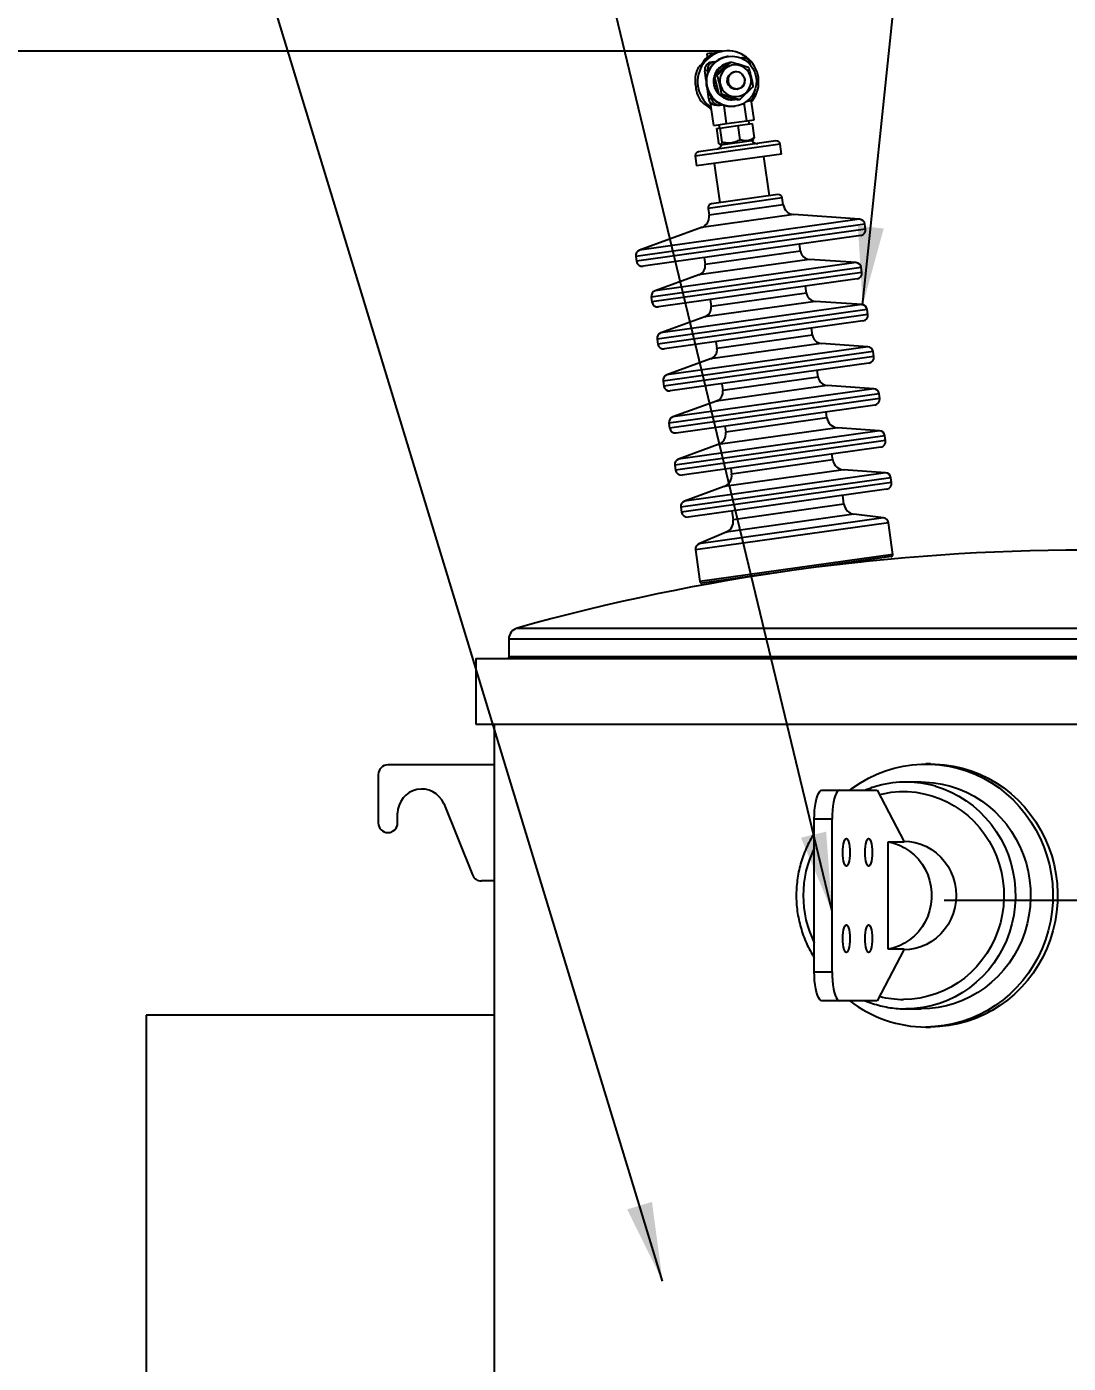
# Model space of a CAD drawing. Header units: millimetres. Extents: x 118006 to 124636, y -130611 to -125922.
# Drawn here: x 118662 to 119200, y -127326 to -126635 of the extents above; entities that cross this region are included whole.
import ezdxf

# ---------------------------------------------------------------- set-up
doc = ezdxf.new("R2010")
doc.units = ezdxf.units.MM
doc.header["$LTSCALE"] = 13
doc.linetypes.add('CENTERX2', pattern=[101.6, 63.5, -12.7, 12.7, -12.7])
for name, color, linetype in [('中心线', 1, 'CENTERX2'), ('几何体', 7, 'Continuous'), ('尺寸', 3, 'Continuous'), ('注释', 2, 'Continuous')]:
    doc.layers.add(name, color=color, linetype=linetype)
doc.styles.add('SLDTEXTSTYLE0', font='hyswlongfangsong.ttf')
doc.styles.get("Standard").update_dxf_attribs({"font": 'gbenor.shx', "bigfont": 'gbcbig.shx'})
doc.dimstyles.new('SLDDIMSTYLE0', dxfattribs={"dimtxt": 50, "dimasz": 40.8, "dimexe": 0, "dimexo": 0.0625, "dimgap": 12.5, "dimtad": 2, "dimdec": 0, "dimrnd": 1e-09, "dimzin": 12, "dimdsep": 46, "dimtxsty": 'SLDTEXTSTYLE0', "dimsah": 1, "dimcen": 0.09, "dimadec": 0, "dimazin": 3, "dimtfac": 1, "dimtdec": 0, "dimtmove": 0, "dimatfit": 0, "dimfxl": 1, "dimfrac": 2, "dimtolj": 1, "dimtzin": 12, "dimarcsym": 0})
doc.dimstyles.new('SLDDIMSTYLE2', dxfattribs={"dimtxt": 0.18, "dimasz": 40.8, "dimexe": 0, "dimexo": 0.0625, "dimgap": 0, "dimtad": 0, "dimtih": 1, "dimtoh": 1, "dimdec": 0, "dimrnd": 1e-09, "dimzin": 0, "dimdsep": 46, "dimtxsty": 'Standard', "dimsah": 1, "dimcen": 0.09, "dimadec": 0, "dimazin": 0, "dimtfac": 40.8, "dimtdec": 0, "dimtofl": 0, "dimtmove": 0, "dimatfit": 3, "dimfxl": 1, "dimfrac": 2, "dimtolj": 1, "dimtzin": 0, "dimarcsym": 0})

# ---------------------------------------------------------------- blocks, each defined once
blk = doc.blocks.new('*D44')
at = {"layer": 'Defpoints', "color": 0, "transparency": 16777216}
for p in [(118511.48, -126647.27), (119021.67, -126647.27), (118903.47, -127888.67)]:
    blk.add_point(p, dxfattribs=at)
at = {"layer": '尺寸', "color": 0, "lineweight": -2, "transparency": 16777216}
for p, q in [((119021.61, -126647.27), (118511.48, -126647.27)), ((118511.48, -127847.87), (118511.48, -126688.07)), ((118903.41, -127888.67), (118511.48, -127888.67))]:
    blk.add_line(p, q, dxfattribs=at)
at = {"layer": '尺寸', "color": 0, "transparency": 16777216}
for points in [[(118504.68, -126688.07), (118518.28, -126688.07), (118511.48, -126647.27)], [(118504.68, -127847.87), (118518.28, -127847.87), (118511.48, -127888.67)]]:
    blk.add_solid(points, dxfattribs=at)
at = {"layer": '尺寸', "color": 0, "transparency": 16777216, "insert": (118473.98, -127267.97), "char_height": 50, "attachment_point": 5, "rotation": 90, "style": 'SLDTEXTSTYLE0'}
blk.add_mtext('\\A1;1341', dxfattribs=at)

msp = doc.modelspace()

# ---------------------------------------------------------------- linework, layer by layer
at = {"layer": '中心线'}
msp.add_line((119136.16, -127086.17), (119280.79, -127086.17), dxfattribs=at)
at = {"layer": '几何体'}
for p, q in [((119015.9, -126648.28), (119013.44, -126648.63)), ((119013.44, -126648.63), (119013.67, -126650.3)), ((119015.9, -126648.28), (119018.49, -126647.92)), ((119015.98, -126648.88), (119015.9, -126648.28)), ((119022.24, -126647.19), (119021.1, -126647.35)), ((119024.44, -126649.91), (119024.12, -126649.95)), ((119030.93, -126650.7), (119031.51, -126650.62)), ((119013.85, -126657.14), (119012.39, -126657.34)), ((119013.1, -126662.38), (119012.39, -126657.34)), ((119013.98, -126658.04), (119013.85, -126657.14)), ((119015.75, -126652.83), (119017.21, -126652.63)), ((119017.21, -126652.63), (119018.1, -126652.5)), ((119017.48, -126659.87), (119024.58, -126653.04)), ((119024.58, -126653.04), (119025.74, -126652.87)), ((119036.02, -126654.4), (119035.97, -126654.03)), ((119017.48, -126659.87), (119018.65, -126659.7)), ((119019.8, -126669.52), (119017.48, -126659.87)), ((119014.43, -126671.83), (119013.72, -126666.79)), ((119014.43, -126671.83), (119015.89, -126671.62)), ((119015.89, -126671.62), (119015.76, -126670.72)), ((119019.8, -126669.52), (119020.97, -126669.36)), ((119029.21, -126672.35), (119019.8, -126669.52)), ((119027.75, -126672.2), (119028.16, -126672.14)), ((119029.14, -126667), (119029.19, -126666.99)), ((119029.21, -126672.35), (119030.38, -126672.18)), ((119036.57, -126673.36), (119036.42, -126672.31)), ((119038.01, -126668.52), (119037.96, -126668.15)), ((119015.69, -126676.3), (119015.35, -126673.88)), ((119016.99, -126685.54), (119015.69, -126676.3)), ((119020.36, -126675.04), (119019.82, -126675.11)), ((119020.36, -126675.04), (119021.25, -126674.91)), ((119023.67, -126684.6), (119022.36, -126675.3)), ((119027.74, -126675.7), (119028.06, -126675.66)), ((119034.11, -126683.14), (119032.82, -126673.97)), ((119034.08, -126673.11), (119034.65, -126673.03)), ((119037.87, -126682.61), (119036.57, -126673.36)), ((119016.99, -126685.54), (119023.67, -126684.6)), ((119019.72, -126685.16), (119019.98, -126686.97)), ((119020.24, -126686.93), (119029.53, -126685.63)), ((119023.67, -126684.6), (119034.11, -126683.14)), ((119029.53, -126685.63), (119036.97, -126684.58)), ((119029.53, -126685.63), (119030.56, -126692.95)), ((119034.11, -126683.14), (119037.87, -126682.61)), ((119035.39, -126684.81), (119035.13, -126682.99)), ((119036.97, -126684.58), (119038, -126691.91)), ((119018.39, -126687.19), (119020.24, -126686.93)), ((119018.39, -126687.19), (119019.42, -126694.52)), ((119020.24, -126686.93), (119021.27, -126694.26)), ((119037.04, -126693.46), (119037.52, -126692.94)), ((119051.39, -126695.31), (119007.49, -126701.48)), ((119049.14, -126693.62), (119009.18, -126699.23)), ((119020.17, -126695.38), (119020.77, -126695.75)), ((119036.59, -126693.52), (119020.77, -126695.75)), ((119037.04, -126693.46), (119036.59, -126693.52)), ((119052.1, -126700.36), (119051.39, -126695.31)), ((119007.49, -126701.48), (119008.19, -126706.53)), ((119052.1, -126700.36), (119008.19, -126706.53)), ((119017.31, -126705.25), (119020.16, -126725.58)), ((119045.85, -126721.97), (119042.99, -126701.64)), ((119052.48, -126723.05), (119014.09, -126728.45)), ((119052.97, -126726.55), (119014.58, -126731.95)), ((119050.22, -126721.36), (119015.79, -126726.2)), ((119052.97, -126726.55), (119052.48, -126723.05)), ((119092.5, -126734.07), (118978.65, -126750.07)), ((119058.48, -126731.69), (119010.7, -126738.4)), ((119014.09, -126728.45), (119014.58, -126731.95)), ((119092.5, -126734.07), (119058.48, -126731.69)), ((119095.25, -126736.64), (118976.71, -126753.3)), ((119095.61, -126739.15), (118977.07, -126755.8)), ((119010.7, -126738.4), (118978.65, -126750.07)), ((119095.61, -126739.15), (119095.25, -126736.64)), ((119093.06, -126742.53), (118980.45, -126758.35)), ((119061.95, -126750.53), (119061.45, -126746.97)), ((118976.71, -126753.3), (118977.07, -126755.8)), ((119066.54, -126754.81), (119009.33, -126762.85)), ((119012.06, -126753.91), (119012.56, -126757.47)), ((119061.95, -126750.53), (119012.56, -126757.47)), ((119090.62, -126756.5), (119066.54, -126754.81)), ((119093.37, -126759.06), (118984.71, -126774.34)), ((119093.72, -126761.57), (118985.06, -126776.84)), ((119090.62, -126756.5), (118986.65, -126771.11)), ((119093.72, -126761.57), (119093.37, -126759.06)), ((119009.33, -126762.85), (118986.65, -126771.11)), ((119091.18, -126764.95), (118988.44, -126779.39)), ((119065, -126772.26), (119064.5, -126768.7)), ((118984.71, -126774.34), (118985.06, -126776.84)), ((119015.11, -126775.64), (119015.61, -126779.2)), ((119065, -126772.26), (119015.61, -126779.2)), ((119096.42, -126780.8), (118987.76, -126796.07)), ((119093.67, -126778.23), (118989.7, -126792.84)), ((119069.6, -126776.54), (119012.38, -126784.59)), ((119093.67, -126778.23), (119069.6, -126776.54)), ((119096.78, -126783.3), (119096.42, -126780.8)), ((119096.78, -126783.3), (118988.11, -126798.58)), ((119012.38, -126784.59), (118989.7, -126792.84)), ((119094.23, -126786.68), (118991.49, -126801.12)), ((118987.76, -126796.07), (118988.11, -126798.58)), ((119068.06, -126794), (119018.67, -126800.94)), ((119068.06, -126794), (119067.56, -126790.43)), ((119099.48, -126802.53), (118990.82, -126817.8)), ((119096.72, -126799.96), (118992.76, -126814.57)), ((119072.65, -126798.28), (119015.43, -126806.32)), ((119018.17, -126797.37), (119018.67, -126800.94)), ((119096.72, -126799.96), (119072.65, -126798.28)), ((119099.83, -126805.04), (119099.48, -126802.53)), ((119099.83, -126805.04), (118991.17, -126820.31)), ((119015.43, -126806.32), (118992.76, -126814.57)), ((119097.28, -126808.42), (118994.55, -126822.85)), ((119071.11, -126815.73), (119021.72, -126822.67)), ((119071.11, -126815.73), (119070.61, -126812.16)), ((118990.82, -126817.8), (118991.17, -126820.31)), ((119102.53, -126824.26), (118993.87, -126839.53)), ((119099.78, -126821.69), (118995.81, -126836.3)), ((119075.7, -126820.01), (119018.49, -126828.05)), ((119021.22, -126819.11), (119021.72, -126822.67)), ((119099.78, -126821.69), (119075.7, -126820.01)), ((119102.88, -126826.77), (119102.53, -126824.26)), ((119102.88, -126826.77), (118994.22, -126842.04)), ((119018.49, -126828.05), (118995.81, -126836.3)), ((119100.34, -126830.15), (118997.6, -126844.59)), ((119075.58, -126836.77), (119023.23, -126844.12)), ((119075.58, -126836.77), (119075.15, -126833.69)), ((118993.87, -126839.53), (118994.22, -126842.04)), ((119102.83, -126843.42), (118998.87, -126858.04)), ((119081.09, -126841.9), (119019.35, -126850.58)), ((119022.79, -126841.05), (119023.23, -126844.12)), ((119102.83, -126843.42), (119081.09, -126841.9)), ((119105.59, -126845.99), (118996.93, -126861.26)), ((119105.94, -126848.5), (118997.28, -126863.77)), ((119019.35, -126850.58), (118998.87, -126858.04)), ((119103.39, -126851.88), (119000.66, -126866.32)), ((119105.94, -126848.5), (119105.59, -126845.99)), ((119078.64, -126858.5), (119026.28, -126865.86)), ((119078.64, -126858.5), (119078.2, -126855.42)), ((118996.93, -126861.26), (118997.28, -126863.77)), ((119105.89, -126865.16), (119001.92, -126879.77)), ((119084.14, -126863.64), (119022.4, -126872.31)), ((119025.85, -126862.78), (119026.28, -126865.86)), ((119105.89, -126865.16), (119084.14, -126863.64)), ((119108.64, -126867.73), (118999.98, -126883)), ((119108.99, -126870.23), (119000.33, -126885.5)), ((119022.4, -126872.31), (119001.92, -126879.77)), ((119108.99, -126870.23), (119108.64, -126867.73)), ((119106.45, -126873.61), (119003.71, -126888.05)), ((119084.38, -126881.43), (119083.73, -126876.81)), ((118999.98, -126883), (119000.33, -126885.5)), ((119089.57, -126886.54), (119023.49, -126895.83)), ((119026.43, -126884.86), (119027.08, -126889.48)), ((119084.38, -126881.43), (119027.08, -126889.48)), ((119104.77, -126888.41), (119089.57, -126886.54)), ((119107.37, -126890.96), (119007.6, -126904.98)), ((119104.77, -126888.41), (119009.4, -126901.81)), ((119109.68, -126907.37), (119107.37, -126890.96)), ((119023.49, -126895.83), (119009.4, -126901.81)), ((119007.6, -126904.98), (119009.91, -126921.39)), ((119109.68, -126907.37), (119009.91, -126921.39)), ((119108.83, -126908.49), (119011.03, -126922.24)), ((118915.35, -126945.44), (119501.59, -126945.44)), ((118910.97, -126951.21), (118910.97, -126960.17)), ((119505.97, -126951.21), (118910.97, -126951.21)), ((118893.97, -126961.17), (118893.97, -126995.17)), ((118893.97, -126961.17), (119522.97, -126961.17)), ((118910.97, -126960.17), (119505.97, -126960.17)), ((118893.97, -126995.17), (119522.97, -126995.17)), ((118903.47, -126995.17), (118903.47, -127016.17)), ((118903.47, -127016.17), (118848.47, -127016.17)), ((118903.47, -127016.17), (118848.47, -127016.17)), ((118903.47, -127016.17), (118903.47, -127076.17)), ((119129.24, -127015.68), (119126.79, -127015.68)), ((118843.47, -127021.17), (118843.47, -127046.17)), ((119072.92, -127029.27), (119082.1, -127029.27)), ((119082.1, -127029.27), (119101.51, -127029.27)), ((119101.51, -127029.27), (119115.61, -127055.96)), ((119124.36, -127025.07), (119116.48, -127025.07)), ((118877.44, -127036.19), (118892.21, -127073.03)), ((118853.47, -127046.17), (118853.47, -127041.17)), ((119078.22, -127044.27), (119069.04, -127044.27)), ((119069.04, -127123.08), (119069.04, -127044.27)), ((119078.22, -127123.08), (119078.22, -127044.27)), ((119107.21, -127055.96), (119115.61, -127055.96)), ((119107.21, -127111.39), (119107.21, -127055.96)), ((118903.47, -127076.17), (118896.85, -127076.17)), ((118903.47, -127076.17), (118903.47, -127245.58)), ((119115.61, -127111.39), (119101.51, -127138.08)), ((119115.61, -127111.39), (119107.21, -127111.39)), ((119069.04, -127123.08), (119078.22, -127123.08)), ((119082.1, -127138.08), (119072.92, -127138.08)), ((119101.51, -127138.08), (119082.1, -127138.08)), ((119116.48, -127142.28), (119124.36, -127142.28)), ((118903.47, -127145.58), (118723.47, -127145.58)), ((118723.47, -127145.58), (118723.47, -127752.58)), ((119126.79, -127151.67), (119129.24, -127151.67)), ((118903.47, -127245.58), (118903.47, -127702.58)), ((118903.47, -127245.58), (118903.47, -127302.58))]:
    msp.add_line(p, q, dxfattribs=at)
at = {"layer": '几何体', "flags": 128}
for points in [[(119024.73, -126649.87), (119026.85, -126649.8), (119028.95, -126650.09), (119030.98, -126650.72), (119032.88, -126651.68), (119034.6, -126652.94), (119036.09, -126654.48), (119037.31, -126656.23), (119038.23, -126658.17), (119038.82, -126660.23), (119039.07, -126662.37), (119038.98, -126664.51), (119038.53, -126666.61), (119037.75, -126668.6), (119036.65, -126670.43), (119035.27, -126672.06), (119033.65, -126673.43), (119031.82, -126674.51), (119029.84, -126675.27), (119027.76, -126675.69), (119025.64, -126675.76), (119023.54, -126675.48), (119021.51, -126674.85), (119019.61, -126673.89), (119017.89, -126672.62), (119016.4, -126671.09), (119015.18, -126669.33), (119014.26, -126667.39), (119013.67, -126665.33), (119013.42, -126663.2), (119013.52, -126661.06), (119013.96, -126658.96), (119014.75, -126656.97), (119015.84, -126655.13), (119017.22, -126653.51), (119018.85, -126652.14), (119020.67, -126651.05), (119022.65, -126650.29), (119024.73, -126649.87)], [(119034.15, -126656.85), (119032.86, -126655.73), (119031.36, -126654.91), (119029.74, -126654.43), (119028.05, -126654.29), (119026.37, -126654.51), (119024.77, -126655.08), (119023.33, -126655.98), (119022.1, -126657.16), (119021.15, -126658.57), (119020.5, -126660.16), (119020.2, -126661.85), (119020.25, -126663.56), (119020.65, -126665.23), (119021.38, -126666.78), (119022.42, -126668.14), (119023.71, -126669.26), (119025.2, -126670.08), (119026.83, -126670.57), (119028.52, -126670.7), (119030.2, -126670.48), (119031.8, -126669.91), (119033.24, -126669.01), (119034.46, -126667.83), (119035.42, -126666.42), (119036.06, -126664.83), (119036.37, -126663.15), (119036.32, -126661.43), (119035.92, -126659.76), (119035.18, -126658.21), (119034.15, -126656.85)], [(119031.8, -126659.17), (119032.67, -126660.38), (119033.1, -126661.82), (119032.99, -126663.6), (119032.2, -126665.22), (119030.87, -126666.4), (119029.19, -126666.99), (119027.4, -126666.89), (119025.8, -126666.12), (119024.6, -126664.78), (119024, -126663.1), (119024.07, -126661.32), (119024.82, -126659.71), (119026.11, -126658.53), (119027.76, -126657.95), (119027.76, -126657.95)], [(118910.97, -126960.17), (118910.92, -126960.76), (118910.8, -126961.17)], [(119087.39, -127029.27), (119088.96, -127028.1), (119092.93, -127025.42), (119097.08, -127023.04), (119101.38, -127020.98), (119105.82, -127019.24), (119110.36, -127017.84), (119114.99, -127016.79), (119119.69, -127016.08), (119124.42, -127015.73), (119129.16, -127015.73), (119133.89, -127016.08), (119138.58, -127016.79), (119143.21, -127017.84), (119147.76, -127019.24), (119152.19, -127020.98), (119156.5, -127023.04), (119160.65, -127025.42), (119164.62, -127028.1), (119168.39, -127031.07), (119171.95, -127034.31), (119175.28, -127037.82), (119178.35, -127041.56), (119181.15, -127045.52), (119183.66, -127049.68), (119185.89, -127054.02), (119187.8, -127058.51), (119189.39, -127063.13), (119190.66, -127067.86), (119191.6, -127072.68), (119192.2, -127077.55), (119192.45, -127082.45), (119192.37, -127087.36), (119191.94, -127092.25), (119191.17, -127097.09), (119190.07, -127101.87), (119188.64, -127106.55), (119186.88, -127111.11), (119184.81, -127115.53), (119182.44, -127119.78), (119179.78, -127123.84), (119176.84, -127127.69), (119173.64, -127131.32), (119170.2, -127134.7), (119166.53, -127137.81), (119162.66, -127140.63), (119158.59, -127143.16), (119154.36, -127145.39), (119149.99, -127147.28), (119145.5, -127148.85), (119140.91, -127150.08), (119136.24, -127150.96), (119131.53, -127151.49), (119126.79, -127151.67), (119126.79, -127151.67)], [(119129.24, -127015.68), (119131.61, -127015.73), (119136.34, -127016.08), (119141.04, -127016.79), (119145.67, -127017.84), (119150.21, -127019.24), (119154.65, -127020.98), (119158.95, -127023.04), (119163.1, -127025.42), (119167.07, -127028.1), (119170.85, -127031.07), (119174.41, -127034.31), (119177.73, -127037.82), (119180.8, -127041.56), (119183.6, -127045.52), (119186.12, -127049.68), (119188.34, -127054.02), (119190.25, -127058.51), (119191.85, -127063.13), (119193.12, -127067.86), (119194.05, -127072.68), (119194.65, -127077.55), (119194.91, -127082.45), (119194.82, -127087.36), (119194.4, -127092.25), (119193.63, -127097.09), (119192.53, -127101.87), (119191.09, -127106.55), (119189.34, -127111.11), (119187.27, -127115.53), (119184.9, -127119.78), (119182.24, -127123.84), (119179.3, -127127.69), (119176.1, -127131.32), (119172.66, -127134.7), (119168.99, -127137.81), (119165.11, -127140.63), (119161.05, -127143.16), (119156.82, -127145.39), (119152.45, -127147.28), (119147.95, -127148.85), (119143.36, -127150.08), (119138.7, -127150.96), (119133.98, -127151.49), (119129.24, -127151.67), (119129.24, -127151.67)], [(119069.04, -127044.27), (119069.09, -127041.93), (119069.23, -127039.64), (119069.46, -127037.46), (119069.78, -127035.46), (119070.18, -127033.67), (119070.64, -127032.14), (119071.16, -127030.91), (119071.72, -127030.01), (119072.31, -127029.46), (119072.92, -127029.27)], [(119082.1, -127029.27), (119081.49, -127029.46), (119080.9, -127030.01), (119080.34, -127030.91), (119079.82, -127032.14), (119079.35, -127033.67), (119078.96, -127035.46), (119078.64, -127037.46), (119078.41, -127039.64), (119078.26, -127041.93), (119078.22, -127044.27)], [(119102.7, -127031.53), (119104.71, -127031.06), (119108.89, -127030.35), (119113.1, -127029.99), (119117.34, -127029.99), (119121.56, -127030.35), (119125.74, -127031.06), (119129.84, -127032.13), (119133.85, -127033.53), (119137.74, -127035.27), (119141.47, -127037.33), (119145.04, -127039.7), (119148.4, -127042.36), (119151.54, -127045.3), (119154.44, -127048.49), (119157.08, -127051.92), (119159.44, -127055.56), (119161.51, -127059.38), (119163.27, -127063.37), (119164.71, -127067.49), (119165.82, -127071.72), (119166.59, -127076.03), (119167.02, -127080.39), (119167.11, -127084.77), (119166.85, -127089.15), (119166.25, -127093.49), (119165.3, -127097.76), (119164.03, -127101.94), (119162.43, -127106), (119160.51, -127109.91), (119158.3, -127113.64), (119155.8, -127117.18), (119153.02, -127120.49), (119150, -127123.56), (119146.74, -127126.36), (119143.28, -127128.88), (119139.63, -127131.09), (119135.81, -127132.99), (119131.86, -127134.57), (119127.8, -127135.8), (119123.65, -127136.69), (119119.45, -127137.23), (119115.22, -127137.4), (119115.22, -127137.4)], [(119131.7, -127027.23), (119135.85, -127028.6), (119139.91, -127030.32), (119143.83, -127032.36), (119147.59, -127034.71), (119151.16, -127037.35), (119154.53, -127040.28), (119157.66, -127043.46), (119160.55, -127046.88), (119163.17, -127050.53), (119165.51, -127054.37), (119167.55, -127058.39), (119169.29, -127062.57), (119170.71, -127066.87), (119171.81, -127071.27), (119172.57, -127075.75), (119173, -127080.27), (119173.08, -127084.81), (119172.83, -127089.35), (119172.23, -127093.85), (119171.3, -127098.3), (119170.04, -127102.65), (119168.46, -127106.89), (119166.57, -127110.99), (119164.37, -127114.93), (119161.89, -127118.67), (119159.14, -127122.21), (119156.12, -127125.52), (119152.87, -127128.57), (119149.4, -127131.36), (119145.73, -127133.85), (119141.89, -127136.05), (119137.89, -127137.93), (119133.77, -127139.48), (119129.54, -127140.7), (119125.23, -127141.58), (119120.87, -127142.11), (119116.48, -127142.28)], [(119124.36, -127025.07), (119126.55, -127025.11), (119130.93, -127025.47), (119135.27, -127026.17), (119139.54, -127027.22), (119143.72, -127028.6), (119147.78, -127030.32), (119151.71, -127032.36), (119155.47, -127034.71), (119159.04, -127037.35), (119162.4, -127040.28), (119165.53, -127043.46), (119168.42, -127046.88), (119171.04, -127050.53), (119173.38, -127054.37), (119175.43, -127058.39), (119177.17, -127062.57), (119178.59, -127066.87), (119179.68, -127071.27), (119180.45, -127075.75), (119180.87, -127080.27), (119180.96, -127084.81), (119180.7, -127089.35), (119180.11, -127093.85), (119179.18, -127098.3), (119177.92, -127102.65), (119176.34, -127106.89), (119174.44, -127110.99), (119172.25, -127114.93), (119169.77, -127118.67), (119167.01, -127122.21), (119164, -127125.52), (119160.75, -127128.57), (119157.28, -127131.36), (119153.61, -127133.85), (119149.76, -127136.05), (119145.77, -127137.93), (119141.64, -127139.48), (119137.41, -127140.7), (119133.11, -127141.58), (119128.74, -127142.11), (119124.36, -127142.28)], [(119083.77, -127061.43), (119083.81, -127059.84), (119083.95, -127058.32), (119084.17, -127056.97), (119084.46, -127055.84), (119084.82, -127054.98), (119085.21, -127054.46), (119085.62, -127054.28), (119086.03, -127054.46), (119086.42, -127054.98), (119086.77, -127055.84), (119087.07, -127056.97), (119087.29, -127058.32), (119087.42, -127059.84), (119087.47, -127061.43), (119087.42, -127063.02), (119087.29, -127064.53), (119087.07, -127065.88), (119086.77, -127067.02), (119086.42, -127067.87), (119086.03, -127068.4), (119085.62, -127068.58), (119085.21, -127068.4), (119084.82, -127067.87), (119084.46, -127067.02), (119084.17, -127065.88), (119083.95, -127064.53), (119083.81, -127063.02), (119083.77, -127061.43)], [(119095.29, -127061.43), (119095.33, -127059.84), (119095.47, -127058.32), (119095.69, -127056.97), (119095.98, -127055.84), (119096.33, -127054.98), (119096.72, -127054.46), (119097.14, -127054.28), (119097.55, -127054.46), (119097.94, -127054.98), (119098.29, -127055.84), (119098.58, -127056.97), (119098.8, -127058.32), (119098.94, -127059.84), (119098.99, -127061.43), (119098.94, -127063.02), (119098.8, -127064.53), (119098.58, -127065.88), (119098.29, -127067.02), (119097.94, -127067.87), (119097.55, -127068.4), (119097.14, -127068.58), (119096.72, -127068.4), (119096.33, -127067.87), (119095.98, -127067.02), (119095.69, -127065.88), (119095.47, -127064.53), (119095.33, -127063.02), (119095.29, -127061.43)], [(119107.21, -127055.96), (119110.18, -127056.67), (119113.05, -127057.71), (119115.79, -127059.08), (119118.36, -127060.76), (119120.74, -127062.73), (119122.89, -127064.96), (119124.78, -127067.42), (119126.4, -127070.09), (119127.72, -127072.93), (119128.72, -127075.9), (119129.4, -127078.97), (119129.74, -127082.1), (119129.74, -127085.25), (119129.4, -127088.38), (119128.72, -127091.45), (119127.72, -127094.43), (119126.4, -127097.26), (119124.78, -127099.93), (119122.89, -127102.4), (119120.74, -127104.63), (119118.36, -127106.59), (119115.79, -127108.27), (119113.05, -127109.64), (119110.18, -127110.68), (119107.21, -127111.39)], [(119115.39, -127055.56), (119118.26, -127055.74), (119121.26, -127056.26), (119124.19, -127057.14), (119127.01, -127058.34), (119129.67, -127059.87), (119132.15, -127061.69), (119134.43, -127063.79), (119136.46, -127066.15), (119138.22, -127068.72), (119139.69, -127071.48), (119140.86, -127074.39), (119141.7, -127077.42), (119142.21, -127080.53), (119142.38, -127083.68), (119142.21, -127086.82), (119141.7, -127089.93), (119140.86, -127092.96), (119139.69, -127095.88), (119138.22, -127098.64), (119136.46, -127101.21), (119134.43, -127103.56), (119132.15, -127105.66), (119129.67, -127107.48), (119127.01, -127109.01), (119124.19, -127110.22), (119121.26, -127111.09), (119118.26, -127111.62), (119115.39, -127111.79)], [(119083.77, -127105.93), (119083.81, -127104.34), (119083.95, -127102.82), (119084.17, -127101.47), (119084.46, -127100.34), (119084.82, -127099.48), (119085.21, -127098.96), (119085.62, -127098.78), (119086.03, -127098.96), (119086.42, -127099.48), (119086.77, -127100.34), (119087.07, -127101.47), (119087.29, -127102.82), (119087.42, -127104.34), (119087.47, -127105.93), (119087.42, -127107.52), (119087.29, -127109.03), (119087.07, -127110.38), (119086.77, -127111.52), (119086.42, -127112.37), (119086.03, -127112.9), (119085.62, -127113.08), (119085.21, -127112.9), (119084.82, -127112.37), (119084.46, -127111.52), (119084.17, -127110.38), (119083.95, -127109.03), (119083.81, -127107.52), (119083.77, -127105.93)], [(119095.29, -127105.93), (119095.33, -127104.34), (119095.47, -127102.82), (119095.69, -127101.47), (119095.98, -127100.34), (119096.33, -127099.48), (119096.72, -127098.96), (119097.14, -127098.78), (119097.55, -127098.96), (119097.94, -127099.48), (119098.29, -127100.34), (119098.58, -127101.47), (119098.8, -127102.82), (119098.94, -127104.34), (119098.99, -127105.93), (119098.94, -127107.52), (119098.8, -127109.03), (119098.58, -127110.38), (119098.29, -127111.52), (119097.94, -127112.37), (119097.55, -127112.9), (119097.14, -127113.08), (119096.72, -127112.9), (119096.33, -127112.37), (119095.98, -127111.52), (119095.69, -127110.38), (119095.47, -127109.03), (119095.33, -127107.52), (119095.29, -127105.93)], [(119072.92, -127138.08), (119072.31, -127137.89), (119071.72, -127137.35), (119071.16, -127136.44), (119070.64, -127135.21), (119070.18, -127133.69), (119069.78, -127131.9), (119069.46, -127129.89), (119069.23, -127127.71), (119069.09, -127125.43), (119069.04, -127123.08)], [(119078.22, -127123.08), (119078.26, -127125.43), (119078.41, -127127.71), (119078.64, -127129.89), (119078.96, -127131.9), (119079.35, -127133.69), (119079.82, -127135.21), (119080.34, -127136.44), (119080.9, -127137.35), (119081.49, -127137.89), (119082.1, -127138.08)]]:
    msp.add_lwpolyline(points, dxfattribs=at)
at = {"layer": '几何体'}
for centre, radius, start, end in [((119024.42, -126662.7), 15.66, 52.5143, 143.4857), ((119023, -126662.94), 15.71, 115.68182, 132.55002), ((119026.06, -126662.81), 13, 98.57827, 277.42173), ((119032.03, -126654.56), 3.97, 7.63334, 97.62858), ((119024.14, -126663.08), 16.14, 323.48228, 52.51772), ((119023.3, -126663.16), 16.09, 154.16187, 170.76398), ((119024.8, -126662.99), 16.14, 143.48228, 232.51772), ((119016.32, -126656.77), 3.97, 98.37142, 188.36666), ((119017.78, -126656.56), 3.97, 98.37142, 188.36666), ((119028.64, -126662.37), 4.5, 45.38058, 97.90266), ((119023.31, -126663.23), 16.09, 205.23602, 221.83813), ((119018.43, -126671.27), 4.04, 187.97492, 220.29625), ((119019.83, -126671.1), 3.97, 187.63334, 277.62858), ((119034.08, -126669.09), 3.97, 278.37142, 8.36666), ((119024.62, -126663.17), 15.88, 232.63041, 235.75322), ((119024.36, -126663.21), 15.88, 320.24678, 323.36959), ((119009.46, -126701.21), 2, 98, 188), ((119018.08, -126694.96), 2.99, 278, 345.31104), ((119039.41, -126691.96), 2.99, 210.68896, 278), ((119049.42, -126695.59), 2, 8, 98), ((119016.07, -126728.17), 2, 98, 188), ((119050.5, -126723.33), 2, 8, 98), ((119058.9, -126725.72), 5.99, 188, 266), ((119008.66, -126732.78), 5.99, 290, 8), ((119092.29, -126737.05), 2.99, 8, 86), ((119092.64, -126739.56), 2.99, 278, 8), ((118979.68, -126752.88), 2.99, 110, 188), ((119066.89, -126749.84), 4.99, 188, 266), ((118980.03, -126755.39), 2.99, 188, 278), ((119007.62, -126758.17), 4.99, 290, 8), ((119090.41, -126759.48), 2.99, 8, 86), ((119090.76, -126761.99), 2.99, 278, 8), ((118987.67, -126773.92), 2.99, 110, 188), ((119069.94, -126771.57), 4.99, 188, 266), ((118988.02, -126776.43), 2.99, 188, 278), ((119010.67, -126779.9), 4.99, 290, 8), ((119093.46, -126781.21), 2.99, 8, 86), ((119093.81, -126783.72), 2.99, 278, 8), ((118990.73, -126795.65), 2.99, 110, 188), ((119073, -126793.3), 4.99, 188, 266), ((118991.08, -126798.16), 2.99, 188, 278), ((119013.73, -126801.63), 4.99, 290, 8), ((119096.51, -126802.95), 2.99, 8, 86), ((119096.87, -126805.45), 2.99, 278, 8), ((118993.78, -126817.38), 2.99, 110, 188), ((119076.05, -126815.03), 4.99, 188, 266), ((118994.13, -126819.89), 2.99, 188, 278), ((119016.78, -126823.36), 4.99, 290, 8), ((119099.57, -126824.68), 2.99, 8, 86), ((119099.92, -126827.18), 2.99, 278, 8), ((118996.83, -126839.12), 2.99, 110, 188), ((119081.51, -126835.93), 5.99, 188, 266), ((118997.19, -126841.62), 2.99, 188, 278), ((119017.3, -126844.96), 5.99, 290, 8), ((119102.62, -126846.41), 2.99, 8, 86), ((119102.98, -126848.92), 2.99, 278, 8), ((118999.89, -126860.85), 2.99, 110, 188), ((119084.56, -126857.67), 5.99, 188, 266), ((119000.24, -126863.36), 2.99, 188, 278), ((119020.35, -126866.69), 5.99, 290, 8), ((119105.68, -126868.14), 2.99, 8, 86), ((119106.03, -126870.65), 2.99, 278, 8), ((119002.94, -126882.58), 2.99, 110, 188), ((119003.3, -126885.09), 2.99, 188, 278), ((119090.3, -126880.6), 5.99, 188, 263), ((119021.16, -126890.32), 5.99, 293, 8), ((119104.41, -126891.38), 2.99, 8, 83), ((119208.47, -127992.26), 1087.09, 74.35744, 105.64256), ((119010.57, -126904.56), 2.99, 113, 188), ((119108.69, -126907.51), 0.998, 278, 8), ((119010.9, -126921.25), 0.998, 188, 278), ((118916.97, -126951.21), 6, 105.64256, 180), ((118848.47, -127021.17), 5, 90, 180), ((118865.97, -127041.17), 12.5, 23.48284, 180), ((119116.48, -127079.84), 54.77, 73.8737, 105.22362), ((118848.47, -127046.17), 5, 180, 0), ((119118.69, -127083.68), 55.37, 153.72529, 206.27471), ((118896.85, -127071.17), 5, 201.85437, 270), ((119126.91, -127087.42), 64.25, 232.04479, 269.88922), ((119115.23, -127087.18), 50.22, 255.5618, 269.99404)]:
    msp.add_arc(centre, radius, start, end, dxfattribs=at)
for centre, major_axis, ratio, start_param, end_param in [((119023.8, -126663.13), (-8.97, 14.06), 0.736082, 0.272584, 0.407581), ((119023.32, -126663.19), (16.69, 2.35), 0.94908, 1.570796, 1.875489), ((119023.8, -126663.13), (17.07, 9.48), 0.789427, 1.956399, 2.091396), ((119023.32, -126663.19), (12.32, -10.9), 0.934169, 3.734154, 4.038847), ((119023.32, -126663.19), (8.84, 13.87), 0.934169, 2.244338, 2.549031), ((119023.8, -126663.13), (19.02, -4.4), 0.789427, 4.191789, 4.326787), ((119023.8, -126663.13), (4.75, 15.98), 0.736082, 2.734011, 2.847099), ((119019.26, -126671.15), (5, 0.7), 0.791492, 3.711747, 4.712389)]:
    msp.add_ellipse(centre, major_axis=major_axis, ratio=ratio, start_param=start_param, end_param=end_param, dxfattribs=at)
for points, knots in [([(119011.46, -126652.84), (119011.44, -126652.89), (119011.38, -126652.99), (119011.22, -126653.22), (119011.03, -126653.48), (119010.82, -126653.75), (119010.62, -126654.02), (119010.51, -126654.14), (119010.45, -126654.21)], [0, 0, 0, 0, 0.163826, 0.327654, 0.491393, 0.654851, 0.818278, 1, 1, 1, 1]), ([(119024.02, -126653.57), (119023.83, -126653.6), (119022.86, -126653.76), (119021.24, -126654.63), (119019.36, -126656.16), (119017.96, -126658.17), (119017.09, -126660.46), (119016.83, -126662.91), (119017.2, -126665.35), (119018.17, -126667.62), (119019.67, -126669.57), (119021.62, -126671.08), (119023.87, -126672.03), (119025.98, -126672.4), (119027.26, -126672.2), (119027.74, -126672.13)], [0, 0, 0, 0, 0.0198299, 0.1038487, 0.1892693, 0.273288, 0.3573068, 0.4427274, 0.5267461, 0.6107649, 0.6961855, 0.7802042, 0.864223, 0.9496436, 1, 1, 1, 1]), ([(119024, -126653.59), (119023.96, -126653.6), (119023.13, -126653.74), (119021.65, -126654.59), (119019.79, -126656.11), (119018.53, -126657.78), (119018.14, -126658.96), (119018, -126659.37)], [0, 0, 0, 0, 0.014538, 0.291961, 0.574012, 0.851435, 1, 1, 1, 1]), ([(119025.74, -126652.87), (119025.46, -126653.17), (119024.74, -126653.92), (119023.49, -126655.18), (119022.01, -126656.62), (119020.51, -126658.02), (119019.4, -126659.03), (119018.79, -126659.58), (119018.65, -126659.7)], [0, 0, 0, 0, 0.136843, 0.346229, 0.555177, 0.749713, 0.944655, 1, 1, 1, 1]), ([(119028.03, -126657.91), (119027.54, -126658.05), (119026.57, -126658.33), (119025.4, -126659.33), (119024.62, -126660.63), (119024.33, -126662.11), (119024.54, -126663.59), (119025.21, -126664.88), (119026.06, -126665.69), (119026.66, -126666), (119026.83, -126666.09)], [0, 0, 0, 0, 0.138629, 0.277262, 0.415489, 0.550448, 0.684398, 0.815699, 0.945367, 1, 1, 1, 1]), ([(119035.15, -126655.7), (119034.55, -126655.5), (119033.32, -126655.09), (119031.31, -126654.46), (119029.17, -126653.83), (119027.3, -126653.3), (119026.17, -126652.99), (119025.74, -126652.87)], [0, 0, 0, 0, 0.213245, 0.431498, 0.645486, 0.868042, 1, 1, 1, 1]), ([(119037.47, -126665.35), (119037.35, -126664.68), (119037.11, -126663.33), (119036.66, -126661.2), (119036.12, -126659.02), (119035.61, -126657.19), (119035.28, -126656.1), (119035.15, -126655.7)], [0, 0, 0, 0, 0.2132445, 0.4314983, 0.6454864, 0.8680422, 1, 1, 1, 1]), ([(119017.61, -126660.4), (119017.61, -126660.41), (119017.32, -126661.18), (119017.29, -126662.87), (119017.61, -126665.28), (119018.42, -126667.32), (119019.28, -126668.34), (119019.61, -126668.73)], [0, 0, 0, 0, 0.001764, 0.279082, 0.551849, 0.824616, 1, 1, 1, 1]), ([(119018.65, -126659.7), (119018.85, -126660.36), (119019.25, -126661.69), (119019.82, -126663.8), (119020.33, -126665.99), (119020.7, -126667.84), (119020.9, -126668.95), (119020.97, -126669.36)], [0, 0, 0, 0, 0.213245, 0.431498, 0.645486, 0.868042, 1, 1, 1, 1]), ([(119026.83, -126666.09), (119027.26, -126666.28), (119028.1, -126666.65), (119029.52, -126666.64), (119030.85, -126666.19), (119031.98, -126665.3), (119032.77, -126664.07), (119033.12, -126662.63), (119032.98, -126661.14), (119032.47, -126659.95), (119031.98, -126659.37), (119031.8, -126659.17)], [0, 0, 0, 0, 0.11326, 0.226515, 0.340225, 0.456377, 0.573307, 0.692355, 0.81251, 0.934453, 1, 1, 1, 1]), ([(119030.38, -126672.18), (119030.51, -126672.06), (119031.13, -126671.51), (119032.24, -126670.5), (119033.74, -126669.1), (119035.22, -126667.66), (119036.47, -126666.4), (119037.19, -126665.65), (119037.47, -126665.35)], [0, 0, 0, 0, 0.055345, 0.250287, 0.444823, 0.653771, 0.863157, 1, 1, 1, 1]), ([(119020.54, -126669.74), (119021.04, -126670.17), (119022.15, -126671.12), (119024.29, -126671.96), (119026.39, -126672.35), (119027.67, -126672.15), (119028.15, -126672.07)], [0, 0, 0, 0, 0.23495, 0.527397, 0.824723, 1, 1, 1, 1]), ([(119020.97, -126669.36), (119021.65, -126669.55), (119023.04, -126669.93), (119025.17, -126670.54), (119027.28, -126671.18), (119029.01, -126671.73), (119030.01, -126672.06), (119030.38, -126672.18)], [0, 0, 0, 0, 0.213245, 0.431498, 0.645486, 0.868042, 1, 1, 1, 1]), ([(119013.42, -126675.38), (119013.49, -126675.42), (119013.62, -126675.51), (119013.88, -126675.69), (119014.15, -126675.9), (119014.41, -126676.1), (119014.64, -126676.28), (119014.73, -126676.37), (119014.78, -126676.42)], [0, 0, 0, 0, 0.163826, 0.327654, 0.491393, 0.654851, 0.818278, 1, 1, 1, 1]), ([(119030.56, -126692.95), (119030.17, -126693.18), (119029.2, -126693.74), (119027.53, -126694.41), (119025.59, -126694.81), (119023.65, -126694.76), (119022.23, -126694.51), (119021.44, -126694.3), (119021.27, -126694.26)], [0, 0, 0, 0, 0.136843, 0.346229, 0.555177, 0.749713, 0.944655, 1, 1, 1, 1]), ([(119038, -126691.91), (119037.52, -126692.23), (119036.56, -126692.89), (119034.98, -126693.48), (119033.28, -126693.63), (119031.8, -126693.38), (119030.89, -126693.07), (119030.56, -126692.95)], [0, 0, 0, 0, 0.213245, 0.431498, 0.645486, 0.868042, 1, 1, 1, 1]), ([(119037.51, -126692.93), (119037.62, -126692.78), (119037.8, -126692.53), (119037.94, -126692.08), (119038, -126691.91)], [0, 0, 0, 0, 0.610375, 1, 1, 1, 1]), ([(119021.27, -126694.26), (119021.18, -126694.53), (119020.99, -126695.07), (119020.64, -126695.5), (119020.21, -126695.47), (119019.79, -126695.07), (119019.52, -126694.67), (119019.42, -126694.52)], [0, 0, 0, 0, 0.213245, 0.431498, 0.645486, 0.868042, 1, 1, 1, 1]), ([(119093.23, -126911.44), (119093.21, -126911.4), (119093.09, -126911.11), (119092.8, -126910.93), (119092.54, -126910.78)], [0, 0, 0, 0, 0.11089, 1, 1, 1, 1]), ([(119027.33, -126919.95), (119027.21, -126920.08), (119027.03, -126920.29), (119026.93, -126920.54), (119026.9, -126920.62)], [0, 0, 0, 0, 0.666613, 1, 1, 1, 1]), ([(119102.03, -127027.04), (119101.64, -127027.13), (119099.9, -127027.56), (119097.7, -127028.31), (119095.94, -127029.07), (119095.47, -127029.27)], [0, 0, 0, 0, 0.17293, 0.775288, 1, 1, 1, 1]), ([(119069.04, -127051.55), (119068.8, -127051.91), (119067.76, -127053.47), (119066.2, -127056.37), (119064.38, -127060.25), (119062.86, -127064.26), (119061.62, -127068.38), (119060.68, -127072.58), (119060.05, -127076.84), (119059.71, -127081.13), (119059.68, -127085.45), (119059.96, -127089.75), (119060.55, -127094.02), (119061.43, -127098.23), (119062.62, -127102.37), (119064.09, -127106.4), (119065.86, -127110.31), (119067.51, -127113.45), (119068.66, -127115.22), (119069.04, -127115.8)], [0, 0, 0, 0, 0.019665, 0.082918, 0.146187, 0.209471, 0.272767, 0.336075, 0.399393, 0.462718, 0.526049, 0.589384, 0.652719, 0.716053, 0.779384, 0.842708, 0.906026, 0.969333, 1, 1, 1, 1]), ([(119095.44, -127138.08), (119095.71, -127138.2), (119097.26, -127138.89), (119100.19, -127139.85), (119104.22, -127140.96), (119108.33, -127141.72), (119112.42, -127142.2), (119115.15, -127142.25), (119116.48, -127142.28)], [0, 0, 0, 0, 0.040932, 0.234352, 0.427724, 0.621055, 0.814352, 1, 1, 1, 1])]:
    msp.add_open_spline(points, degree=3, knots=knots, dxfattribs=at)

# ---------------------------------------------------------------- dimensions: what is measured, and where the dimension line sits
at = {"layer": '尺寸'}
dim = msp.add_linear_dim(base=(118511.48, -126647.27), p1=(118903.47, -127888.67), p2=(119021.67, -126647.27), angle=90, text='1341', dimstyle='SLDDIMSTYLE0', dxfattribs=at)
dim.commit()
dim.dimension.update_dxf_attribs({"geometry": '*D44', "text_midpoint": (118473.98, -127267.97)})

# ---------------------------------------------------------------- leaders
at = {"layer": '注释'}
for points in [[(118990.56, -127283.05), (118719.3, -126392.94)], [(119078.22, -127091.91), (118909.73, -126392.75)], [(119094.06, -126778.73), (119134.15, -126394.23)]]:
    msp.add_leader(points, dimstyle='SLDDIMSTYLE2', dxfattribs=at)

doc.saveas('drawing.dxf')
